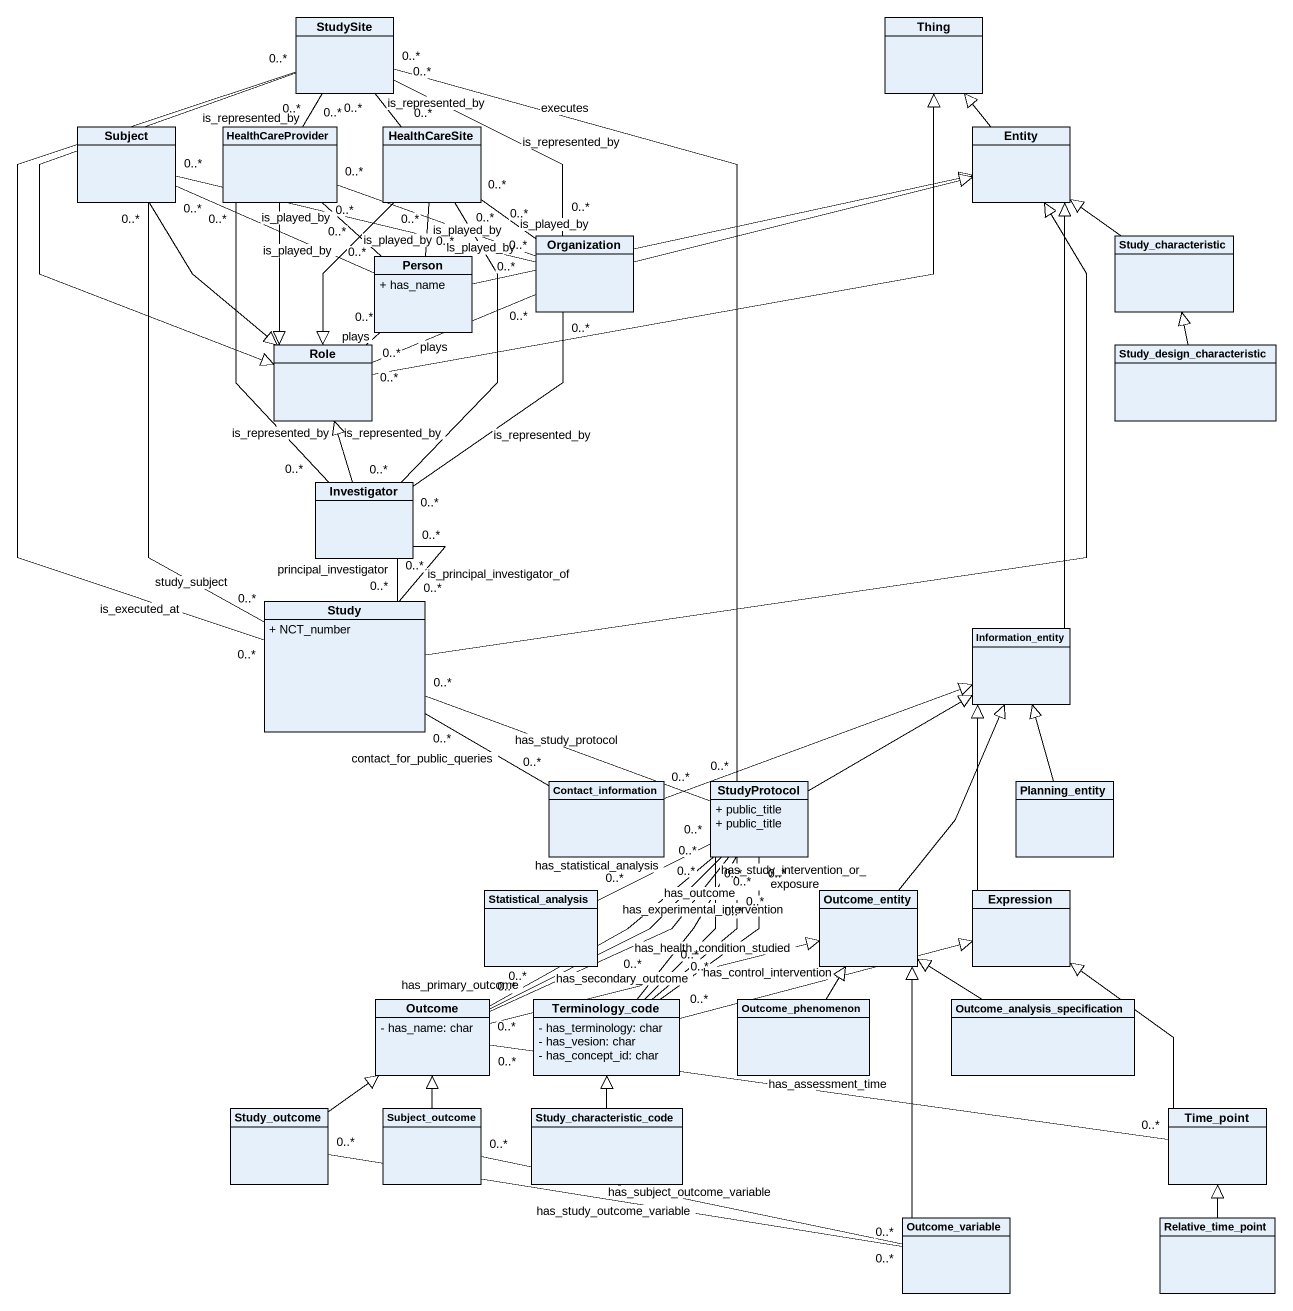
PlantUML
@startuml
hide circle
hide empty members
skinparam classAttributeIconSize 0
class StudySite
class Thing
class Subject
class HealthCareProvider
class HealthCareSite
class "Entity" as Entity_
class "Person" as Person_ {
  + has_name
}
class Organization
class Study_characteristic
class Role
class Study_design_characteristic
class Investigator
class Study {
  + NCT_number
}
class Information_entity
class Contact_information
class StudyProtocol {
  + public_title
  + public_title
}
class Planning_entity
class Statistical_analysis
class Outcome_entity
class Expression
class Outcome {
  - has_name: char
}
class Terminology_code {
  - has_terminology: char
  - has_vesion: char
  - has_concept_id: char
}
class Outcome_phenomenon
class "Outcome_analysis_specification" as Outcome_analysis
class Study_outcome
class Subject_outcome
class Study_characteristic_code
class Time_point
class Outcome_variable
class Relative_time_point
StudySite --|> Role
StudySite "0..*" -- "0..*" Study : is_executed_at
Subject --|> Role
Subject "0..*" -- "0..*" Study : study_subject
HealthCareProvider "0..*" -up- "0..*" StudySite : is_represented_by
HealthCareProvider --|> Role
HealthCareProvider "0..*" -- "0..*" Investigator : is_represented_by
HealthCareSite "0..*" -up- "0..*" StudySite : is_represented_by
HealthCareSite --|> Role
HealthCareSite "0..*" -- "0..*" Investigator : is_represented_by
Entity_ -up-|> Thing
Person_ "0..*" -left- "0..*" Subject : is_played_by
Person_ "0..*" -up- "0..*" HealthCareProvider : is_played_by
Person_ "0..*" -up- "0..*" HealthCareSite : is_played_by
Person_ -right-|> Entity_
Organization "0..*" -up- "0..*" StudySite : is_represented_by
Organization "0..*" -left- "0..*" Subject : is_played_by
Organization "0..*" -left- "0..*" HealthCareProvider : is_played_by
Organization "0..*" -up- "0..*" HealthCareSite : is_played_by
Organization -right-|> Entity_
Organization "0..*" -- "0..*" Investigator : is_represented_by
Study_characteristic -up-|> Entity_
Role -right-|> Thing
Role "0..*" -up- "0..*" Person_ : plays
Role "0..*" -right- "0..*" Organization : plays
Study_design_characteristic -up-|> Study_characteristic
Investigator -up-|> Role
Investigator "0..*" -- "0..*" Study : principal_investigator
Study -up-|> Entity_
Study "0..*" -up- "0..*" Investigator : is_principal_investigator_of
Information_entity -up-|> Entity_
Contact_information "0..*" -left- "0..*" Study : contact_for_public_queries
Contact_information -right-|> Information_entity
StudyProtocol "0..*" -up- "0..*" StudySite : executes
StudyProtocol "0..*" -left- "0..*" Study : has_study_protocol
StudyProtocol -right-|> Information_entity
Planning_entity -up-|> Information_entity
Statistical_analysis "0..*" -right- "0..*" StudyProtocol : has_statistical_analysis
Outcome_entity -up-|> Information_entity
Expression -up-|> Information_entity
Outcome "0..*" -up- "0..*" StudyProtocol : has_secondary_outcome
Outcome "0..*" -up- "0..*" StudyProtocol : has_outcome
Outcome "0..*" -up- "0..*" StudyProtocol : has_primary_outcome
Outcome -right-|> Outcome_entity
Terminology_code "0..*" -up- "0..*" StudyProtocol : has_control_intervention
Terminology_code "0..*" -up- "0..*" StudyProtocol : has_health_condition_studied
Terminology_code "0..*" -up- "0..*" StudyProtocol : has_experimental_intervention
Terminology_code "0..*" -up- "0..*" StudyProtocol : has_study_intervention_or_exposure
Terminology_code -right-|> Expression
Outcome_phenomenon -up-|> Outcome_entity
Outcome_analysis -up-|> Outcome_entity
Study_outcome -up-|> Outcome
Subject_outcome -up-|> Outcome
Study_characteristic_code -up-|> Terminology_code
Time_point -up-|> Expression
Time_point "0..*" -left- "0..*" Outcome : has_assessment_time
Outcome_variable -up-|> Outcome_entity
Outcome_variable "0..*" -left- "0..*" Study_outcome : has_study_outcome_variable
Outcome_variable "0..*" -left- "0..*" Subject_outcome : has_subject_outcome_variable
Relative_time_point -up-|> Time_point
@enduml
